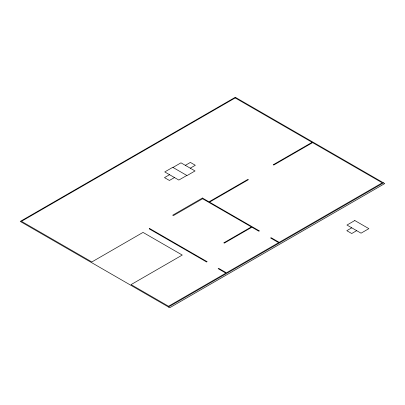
<?xml version="1.0" encoding="UTF-8"?>
<svg xmlns="http://www.w3.org/2000/svg" width="405" height="405" viewBox="0 0 405 405"><rect width="100%" height="100%" fill="white"/><g stroke="black" fill="none" stroke-linecap="round" stroke-linejoin="round"><path stroke-width="0.61" d="M172.981 167.442L180.974 162.825L195.048 170.951L187.054 175.567L172.748 167.321L164.754 171.933L178.828 180.063L186.821 175.446M185.363 165.326L190.39 162.425L195.316 165.27L190.289 168.171M169.513 174.717L164.486 177.618L169.411 180.463L174.439 177.562M312.093 142.317L273.213 164.759L273.74 165.063L312.619 142.616M168.47 307L383.5 182.852M351.722 227.838L346.796 230.683L351.722 233.528L356.648 230.683M279.192 242.357L271.102 237.684L270.57 237.993L278.665 242.661M235.28 97.281L20.25 221.424L169.72 307.719L384.75 183.576L235.28 97.281M235.209 97.929L21.465 221.332L91.834 261.959L143.026 232.404L182.26 255.054L131.063 284.609L168.536 306.246L225.889 273.132L218.148 268.667L218.675 268.358L226.415 272.828L382.285 182.837L235.209 97.929M202.419 198.035L172.687 215.202L173.391 215.607L202.596 198.744L251.383 226.911L223.803 242.838L224.314 243.132L251.895 227.205L258.846 231.22L259.372 230.916L209.527 202.135L248.422 179.683L247.895 179.374L209 201.832L202.419 198.035M149.764 228.577L149.237 228.881L206.621 262.01L207.147 261.706L149.764 228.577M354.8 220.528L346.958 225.053L361.037 233.179L368.874 228.653L354.8 220.528"/></g></svg>
